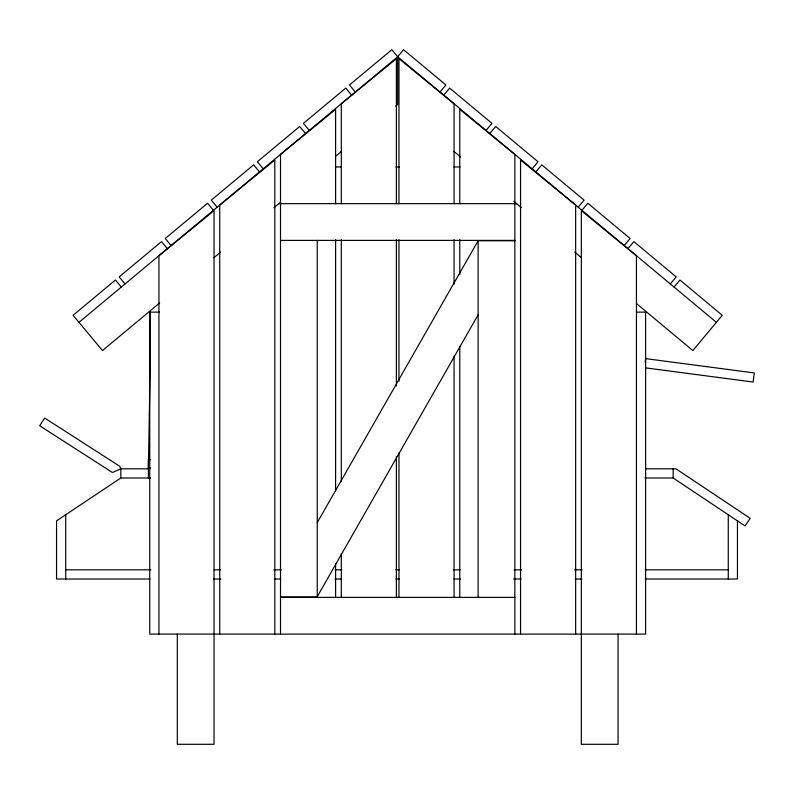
<?xml version="1.0" encoding="UTF-8"?>
<svg xmlns="http://www.w3.org/2000/svg" width="794" height="794" viewBox="0 0 794 794"><rect width="100%" height="100%" fill="white"/><g stroke="black" fill="none" stroke-linecap="round" stroke-linejoin="round"><path stroke-width="1.19" d="M150.294 358.461L148.379 468.063L150.681 468.103M645.165 362.034L645.621 358.62L754.3 372.932L753.099 382.033L645.641 367.89M317.243 522.611L478.127 240.781L514.859 240.781M317.243 596.701L478.127 314.871M78.983 322.334L397.685 56.751L403.56 49.704L445.891 84.968L440.015 92.025M443.747 95.141L449.622 88.084L491.952 123.358L486.077 130.415M489.809 133.521L495.684 126.474L538.014 161.748L532.139 168.794M535.871 171.911L541.746 164.854L584.076 200.128L578.201 207.184M581.933 210.301L587.808 203.244L630.138 238.518L624.263 245.564M627.994 248.681L633.88 241.624L676.2 276.898L670.325 283.954M674.056 287.071L679.942 280.014L722.262 315.287L692.874 350.561L636.689 303.735M159.634 302.951L102.495 350.561L73.108 315.287L115.428 280.014L121.313 287.071M213.904 257.713L220.573 252.164M273.9 207.72L280.639 202.103M335.793 156.15L341.499 151.386M395.779 106.158L397.685 104.57L397.685 56.751L391.809 49.704L349.479 84.968L355.355 92.025M150.681 477.998L120.837 477.998L56.553 520.854L56.553 579.015L149.947 579.015M335.217 166.939L341.4 166.939M395.829 166.939L399.541 166.939M453.969 166.939L460.153 166.939M278.763 203.661L516.596 203.661M280.51 240.393L514.859 240.393M159.475 312.131L149.748 312.131L149.748 634.108L645.621 634.108L645.621 312.131L636.441 312.131M150.681 459.637L148.379 459.637L148.379 477.998M148.379 468.817L120.837 468.817L112.42 472.49L39.7 425.763L44.663 418.041L119.725 466.267L120.837 468.817L120.837 477.998M645.621 468.817L675.952 468.817L750.181 518.303L745.09 525.946L673.163 477.998L645.006 477.998M65.733 569.824L150.929 569.824M214.033 569.824L220.534 569.824M273.781 569.824L281.215 569.824M335.227 569.824L341.896 569.824M395.829 569.824L399.541 569.824M453.344 569.824L460.143 569.824M514.026 569.824L521.46 569.824M574.707 569.824L582.141 569.824M645.294 569.824L728.267 569.824M213.507 579.015L220.95 579.015M274.277 579.015L280.808 579.015M335.048 579.015L341.41 579.015M395.819 579.015L399.541 579.015M453.96 579.015L460.322 579.015M513.649 579.015L521.092 579.015M575.154 579.015L581.863 579.015M645.294 579.015L737.447 579.015L737.447 520.854M280.51 596.989L317.243 596.989L317.243 240.393M280.51 597.376L514.859 597.376M397.685 56.751L716.386 322.334M453.86 151.386L460.53 156.944M513.787 201.319L521.469 207.72M574.796 252.164L581.466 257.713M351.623 95.141L345.747 88.084L303.417 123.358L309.293 130.415M305.561 133.521L299.685 126.474L257.355 161.748L263.231 168.794M259.499 171.911L253.614 164.854L211.293 200.128L217.169 207.184M213.437 210.301L207.552 203.244L165.231 238.518L171.107 245.564M167.375 248.681L161.49 241.624L119.169 276.898L125.045 283.954M728.267 514.73L728.267 579.015M673.163 468.817L673.163 477.998M636.441 634.108L636.441 255.718L581.337 210.688L581.337 744.296L618.069 744.296L618.069 634.108M575.65 634.108L575.65 205.06L520.546 160.031L520.546 634.108M514.859 634.108L514.859 154.403L459.766 109.374L459.766 203.661M478.127 240.781L478.127 597.376M459.766 239.629L459.766 274.367M459.766 346.323L459.766 596.889M454.069 203.661L454.069 103.746L398.975 58.716L398.975 203.661M454.069 239.639L454.069 284.292M454.069 356.238L454.069 596.889M398.975 239.639L398.975 381.14M398.975 452.997L398.975 596.889M396.395 203.661L396.395 58.716L341.301 103.746L341.301 203.661M396.395 239.639L396.395 386.013M396.395 456.719L396.395 596.889M341.301 239.639L341.301 481.69M341.301 553.478L341.301 596.889M335.604 203.661L335.604 109.374L280.51 154.403L280.51 634.108M335.604 239.629L335.604 491.456M335.604 563.403L335.604 596.889M274.813 634.108L274.813 160.031L219.72 205.06L219.72 634.108M177.3 634.108L177.3 744.296L214.033 744.296L214.033 210.688L158.929 255.718L158.929 634.108M150.294 312.131L150.294 358.62M65.733 514.73L65.733 579.015"/></g></svg>
